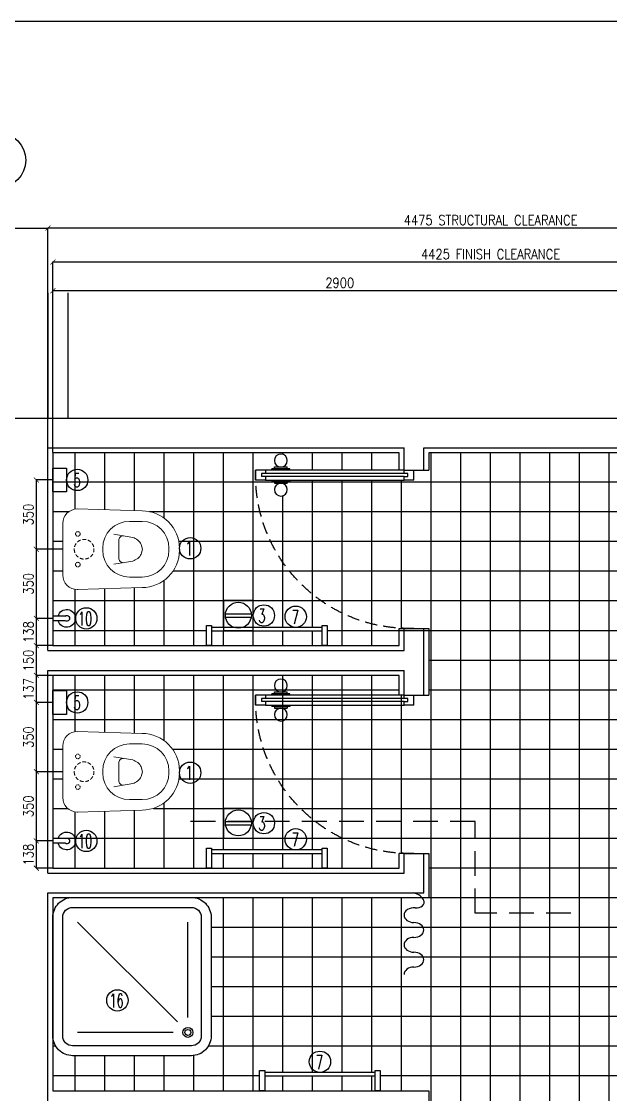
# Model space of a CAD drawing. Extents: x -139655 to -110778, y 166361 to 186286.
# Drawn here: x -133573 to -130595, y 180861 to 186286 of the extents above; entities that cross this region are included whole.
import ezdxf
from ezdxf.enums import TextEntityAlignment as Align

# ---------------------------------------------------------------- set-up
doc = ezdxf.new("R2010")
doc.units = 0
doc.header["$LTSCALE"] = 500
doc.header["$MEASUREMENT"] = 0
for name, pattern in [('CENTERX2', [4, 2.5, -0.5, 0.5, -0.5]), ('HIDDEN', [0.375, 0.25, -0.125]), ('HIDDEN2', [0.1875, 0.125, -0.0625])]:
    doc.linetypes.add(name, pattern=pattern)
doc.layers.get('0').update_dxf_attribs({"linetype": 'CONTINUOUS'})
doc.layers.get('DEFPOINTS').update_dxf_attribs({"linetype": 'CONTINUOUS'})
for name, color, linetype in [('2', 2, 'CONTINUOUS'), ('AX-CR', 2, 'CONTINUOUS'), ('AX-TXT', 2, 'CONTINUOUS'), ('AXES', 11, 'CENTERX2'), ('CURT', 7, 'CONTINUOUS'), ('DIM-NEW', 4, 'CONTINUOUS'), ('Dimout', 4, 'CONTINUOUS'), ('DOOR', 2, 'CONTINUOUS'), ('DW', 7, 'CONTINUOUS'), ('ELEV-MARK', 6, 'CONTINUOUS'), ('FIX', 2, 'CONTINUOUS'), ('JUMP', 2, 'CONTINUOUS'), ('NON-MEDICAL', 5, 'CONTINUOUS'), ('Plaster', 7, 'CONTINUOUS'), ('Tile', 5, 'CONTINUOUS'), ('TITLE', 1, 'CONTINUOUS'), ('TXT', 2, 'CONTINUOUS'), ('WALL', 6, 'CONTINUOUS')]:
    doc.layers.add(name, color=color, linetype=linetype)
doc.styles.add('DIM', font='simplex.shx', dxfattribs={"width": 0.85})
doc.styles.add('ROMANS', font='romans.shx', dxfattribs={"width": 0.6})
doc.dimstyles.new('DIM1-25', dxfattribs={"dimscale": 25, "dimtxt": 2, "dimasz": 1, "dimexe": 0.03, "dimexo": 0.03, "dimgap": 0.6, "dimtad": 1, "dimdec": 0, "dimdsep": 46, "dimtxsty": 'DIM', "dimblk1": 'ARCHTICK', "dimblk2": 'ARCHTICK', "dimsah": 1, "dimcen": 0.09, "dimdle": 0.03, "dimclrd": 256, "dimclrt": 2, "dimadec": 0, "dimazin": 0, "dimtfac": 1, "dimtdec": 0, "dimtix": 1, "dimtmove": 1, "dimatfit": 3, "dimldrblk": 'ARCHTICK', "dimfxl": 0, "dimtvp": 2, "dimtolj": 1, "dimtzin": 0, "dimarcsym": 0})

# ---------------------------------------------------------------- blocks, each defined once
blk = doc.blocks.new('_ARCHTICK')
at = {"color": 0, "linetype": 'ByBlock', "const_width": 0.15}
blk.add_lwpolyline([(-0.5, -0.5), (0.5, 0.5)], dxfattribs=at)
blk = doc.blocks.new('*D125')
at = {"layer": 'DEFPOINTS', "color": 0}
for p in [(-133413.8, 184925), (-130513.6, 184598.8), (-133413.8, 184105.5)]:
    blk.add_point(p, dxfattribs=at)
at = {"layer": 'Dimout', "lineweight": -2}
blk.add_line((-130512.8, 184925), (-133414.5, 184925), dxfattribs=at)
at = {"layer": 'Dimout', "color": 0, "lineweight": -2}
for p, q in [((-133413.8, 184106.3), (-133413.8, 184925.8)), ((-130513.6, 184599.5), (-130513.6, 184925.8))]:
    blk.add_line(p, q, dxfattribs=at)
at = {"layer": 'Dimout', "lineweight": -2, "xscale": 25, "yscale": 25, "zscale": 25, "rotation": 180}
blk.add_blockref('_ARCHTICK', (-133413.8, 184925), dxfattribs=at)
at = {"layer": 'Dimout', "lineweight": -2, "xscale": 25, "yscale": 25, "zscale": 25}
blk.add_blockref('_ARCHTICK', (-130513.6, 184925), dxfattribs=at)
at = {"layer": 'Dimout', "color": 2, "insert": (-131963.7, 184965), "char_height": 50, "attachment_point": 5, "style": 'DIM'}
blk.add_mtext('\\A1;2900', dxfattribs=at)
blk = doc.blocks.new('A$C012D15BF')
at = {"layer": 'DOOR', "color": 0, "linetype": 'ByBlock'}
for p, q in [((640.2, 807.6), (640.2, 816.6)), ((705, 816.6), (640.2, 816.6)), ((705, 807.6), (705, 816.6)), ((0, 750.4), (0, 800.4)), ((50, 800.4), (0, 800.4)), ((30, 767.4), (30, 783.4)), ((30, 783.4), (50, 783.4)), ((50, 767.4), (30, 767.4)), ((50, 783.4), (50, 800.4)), ((50, 750.4), (50, 767.4)), ((627.6, 800.4), (627.6, 807.6)), ((627.6, 807.6), (717.6, 807.6)), ((705, 807.6), (640.2, 807.6)), ((717.6, 800.4), (717.6, 807.6)), ((750, 800.4), (750, 783.4)), ((750, 800.4), (800, 800.4)), ((750, 783.4), (770, 783.4)), ((750, 767.4), (750, 750.4)), ((750, 767.4), (770, 767.4)), ((770, 783.4), (770, 767.4)), ((800, 800.4), (800, 750.4)), ((800, 750.4), (800, 800.4)), ((0, 750.4), (50, 750.4)), ((627.6, 750.4), (627.6, 743.2)), ((627.6, 743.2), (717.6, 743.2)), ((640.2, 743.2), (640.2, 734.2)), ((705, 743.2), (640.2, 743.2)), ((705, 734.2), (640.2, 734.2)), ((705, 743.2), (705, 734.2)), ((717.6, 750.4), (717.6, 743.2)), ((750, 750.4), (800, 750.4))]:
    blk.add_line(p, q, dxfattribs=at)
at = {"layer": 'DOOR', "linetype": 'ByBlock'}
for p, q in [((50, 800.4), (750, 800.4)), ((50, 783.4), (750, 783.4)), ((50, 767.4), (750, 767.4)), ((750, 750.4), (50, 750.4))]:
    blk.add_line(p, q, dxfattribs=at)
at = {"layer": 'DOOR', "color": 0, "linetype": 'ByBlock'}
for centre in [(672.6, 848.9), (672.6, 701.9)]:
    blk.add_circle(centre, 32.4, dxfattribs=at)
at = {"layer": 'DOOR', "linetype": 'HIDDEN', "ltscale": 0.5}
blk.add_arc((25, 775.4), 775.4, 268.1524, 1.8476, dxfattribs=at)
blk = doc.blocks.new('A$C6F351844')
for p, q in [((0, 0.1016), (0.0254, 0.1016)), ((0, 0), (0, 0.1016)), ((0.0254, 0.1016), (0.0254, 0)), ((0.5842, 0.0921), (0.0254, 0.0921)), ((0.5842, 0.073), (0.0254, 0.073)), ((0.5842, 0), (0.5842, 0.1016)), ((0.5842, 0.1016), (0.6096, 0.1016)), ((0.6096, 0.1016), (0.6096, 0)), ((0.0254, 0), (0, 0)), ((0.6096, 0), (0.5842, 0))]:
    blk.add_line(p, q)
blk = doc.blocks.new('*D110')
at = {"layer": 'DEFPOINTS', "color": 0}
for p in [(-133438.8, 185241.6), (-133438.8, 184130.5), (-128963.8, 184130.5)]:
    blk.add_point(p, dxfattribs=at)
at = {"layer": 'Dimout', "lineweight": -2}
blk.add_line((-128963, 185241.6), (-133439.5, 185241.6), dxfattribs=at)
at = {"layer": 'Dimout', "color": 0, "lineweight": -2}
for p, q in [((-133438.8, 184131.3), (-133438.8, 185242.3)), ((-128963.8, 184131.3), (-128963.8, 185242.3))]:
    blk.add_line(p, q, dxfattribs=at)
at = {"layer": 'Dimout', "lineweight": -2, "xscale": 25, "yscale": 25, "zscale": 25, "rotation": 180}
blk.add_blockref('_ARCHTICK', (-133438.8, 185241.6), dxfattribs=at)
at = {"layer": 'Dimout', "lineweight": -2, "xscale": 25, "yscale": 25, "zscale": 25}
blk.add_blockref('_ARCHTICK', (-128963.8, 185241.6), dxfattribs=at)
at = {"layer": 'Dimout', "color": 2, "insert": (-131201.3, 185281.6), "char_height": 50, "attachment_point": 5, "style": 'DIM'}
blk.add_mtext('\\A1;4475 STRUCTURAL CLEARANCE', dxfattribs=at)
blk = doc.blocks.new('*D109')
at = {"layer": 'DEFPOINTS', "color": 0}
for p in [(-133413.8, 185069.8), (-133413.8, 184105.5), (-128988.8, 184105.5)]:
    blk.add_point(p, dxfattribs=at)
at = {"layer": 'Dimout', "lineweight": -2}
blk.add_line((-128988, 185069.8), (-133414.5, 185069.8), dxfattribs=at)
at = {"layer": 'Dimout', "color": 0, "lineweight": -2}
for p, q in [((-133413.8, 184106.3), (-133413.8, 185070.5)), ((-128988.8, 184106.3), (-128988.8, 185070.5))]:
    blk.add_line(p, q, dxfattribs=at)
at = {"layer": 'Dimout', "lineweight": -2, "xscale": 25, "yscale": 25, "zscale": 25, "rotation": 180}
blk.add_blockref('_ARCHTICK', (-133413.8, 185069.8), dxfattribs=at)
at = {"layer": 'Dimout', "lineweight": -2, "xscale": 25, "yscale": 25, "zscale": 25}
blk.add_blockref('_ARCHTICK', (-128988.8, 185069.8), dxfattribs=at)
at = {"layer": 'Dimout', "color": 2, "insert": (-131201.3, 185109.8), "char_height": 50, "attachment_point": 5, "style": 'DIM'}
blk.add_mtext('\\A1;4425 FINISH CLEARANCE', dxfattribs=at)
blk = doc.blocks.new('A0-BOX')
at = {"layer": 'TITLE'}
blk.add_line((113.3, 79.7), (0, 79.7), dxfattribs=at)
blk = doc.blocks.new('A$C67076F16')
at = {"layer": 'DIM-NEW'}
for p, q in [((0.0127, 0.0913), (0.1876, 0.0913)), ((0.0138, 0.1136), (0.1863, 0.1136))]:
    blk.add_line(p, q, dxfattribs=at)
at = {"layer": 'DW'}
blk.add_lwpolyline([(0, 0.2), (0, 0), (0.2, 0), (0.2, 0.2)], close=True, dxfattribs=at)
at = {"layer": 'FIX', "color": 2}
blk.add_circle((0.1, 0.0983), 0.0876, dxfattribs=at)
blk = doc.blocks.new('A$C785E76E1')
at = {"layer": 'JUMP'}
for p, q in [((0.033, 0.0529), (0.033, 0.1149)), ((0.057, 0.0529), (0.057, 0.1149))]:
    blk.add_line(p, q, dxfattribs=at)
for radius, start, end in [(0.045, 105.4782, 74.5218), (0.0144, 146.4427, 33.5573)]:
    blk.add_arc((0.045, 0.045), radius, start, end, dxfattribs=at)
blk = doc.blocks.new('*D124')
at = {"layer": 'DEFPOINTS', "color": 0}
for p in [(-133497.3, 182143.5), (-133413.8, 182143.5), (-133413.8, 182005.5)]:
    blk.add_point(p, dxfattribs=at)
at = {"layer": 'Dimout', "color": 0, "lineweight": -2}
for p, q in [((-133414.5, 182143.5), (-133498.1, 182143.5)), ((-133414.5, 182005.5), (-133498.1, 182005.5))]:
    blk.add_line(p, q, dxfattribs=at)
at = {"layer": 'Dimout', "lineweight": -2}
blk.add_line((-133497.3, 182004.8), (-133497.3, 182144.2), dxfattribs=at)
at = {"layer": 'Dimout', "lineweight": -2, "xscale": 25, "yscale": 25, "zscale": 25}
for p, rotation in [((-133497.3, 182143.5), 90), ((-133497.3, 182005.5), 270)]:
    blk.add_blockref('_ARCHTICK', p, dxfattribs=dict(at, rotation=rotation))
at = {"layer": 'Dimout', "color": 2, "insert": (-133537.3, 182074.5), "char_height": 50, "attachment_point": 5, "rotation": 90, "style": 'DIM'}
blk.add_mtext('\\A1;138', dxfattribs=at)
blk = doc.blocks.new('*D123')
at = {"layer": 'DEFPOINTS', "color": 0}
for p in [(-133497.3, 182493), (-133363.8, 182493), (-133413.8, 182143.5)]:
    blk.add_point(p, dxfattribs=at)
at = {"layer": 'Dimout', "color": 0, "lineweight": -2}
for p, q in [((-133364.5, 182493), (-133498.1, 182493)), ((-133414.5, 182143.5), (-133498.1, 182143.5))]:
    blk.add_line(p, q, dxfattribs=at)
at = {"layer": 'Dimout', "lineweight": -2}
blk.add_line((-133497.3, 182142.7), (-133497.3, 182493.8), dxfattribs=at)
at = {"layer": 'Dimout', "lineweight": -2, "xscale": 25, "yscale": 25, "zscale": 25}
for p, rotation in [((-133497.3, 182493), 90), ((-133497.3, 182143.5), 270)]:
    blk.add_blockref('_ARCHTICK', p, dxfattribs=dict(at, rotation=rotation))
at = {"layer": 'Dimout', "color": 2, "insert": (-133537.3, 182318.3), "char_height": 50, "attachment_point": 5, "rotation": 90, "style": 'DIM'}
blk.add_mtext('\\A1;350', dxfattribs=at)
blk = doc.blocks.new('*D122')
at = {"layer": 'DEFPOINTS', "color": 0}
for p in [(-133497.3, 182843.2), (-133413.8, 182843.2), (-133363.8, 182493)]:
    blk.add_point(p, dxfattribs=at)
at = {"layer": 'Dimout', "color": 0, "lineweight": -2}
for p, q in [((-133414.5, 182843.2), (-133498.1, 182843.2)), ((-133364.5, 182493), (-133498.1, 182493))]:
    blk.add_line(p, q, dxfattribs=at)
at = {"layer": 'Dimout', "lineweight": -2}
blk.add_line((-133497.3, 182492.3), (-133497.3, 182843.9), dxfattribs=at)
at = {"layer": 'Dimout', "lineweight": -2, "xscale": 25, "yscale": 25, "zscale": 25}
for p, rotation in [((-133497.3, 182843.2), 90), ((-133497.3, 182493), 270)]:
    blk.add_blockref('_ARCHTICK', p, dxfattribs=dict(at, rotation=rotation))
at = {"layer": 'Dimout', "color": 2, "insert": (-133537.3, 182668.1), "char_height": 50, "attachment_point": 5, "rotation": 90, "style": 'DIM'}
blk.add_mtext('\\A1;350', dxfattribs=at)
blk = doc.blocks.new('*D121')
at = {"layer": 'DEFPOINTS', "color": 0}
for p in [(-133497.3, 183618), (-133363.8, 183618), (-133413.8, 183268.5)]:
    blk.add_point(p, dxfattribs=at)
at = {"layer": 'Dimout', "color": 0, "lineweight": -2}
for p, q in [((-133364.5, 183618), (-133498.1, 183618)), ((-133414.5, 183268.5), (-133498.1, 183268.5))]:
    blk.add_line(p, q, dxfattribs=at)
at = {"layer": 'Dimout', "lineweight": -2}
blk.add_line((-133497.3, 183267.7), (-133497.3, 183618.8), dxfattribs=at)
at = {"layer": 'Dimout', "lineweight": -2, "xscale": 25, "yscale": 25, "zscale": 25}
for p, rotation in [((-133497.3, 183618), 90), ((-133497.3, 183268.5), 270)]:
    blk.add_blockref('_ARCHTICK', p, dxfattribs=dict(at, rotation=rotation))
at = {"layer": 'Dimout', "color": 2, "insert": (-133537.3, 183443.3), "char_height": 50, "attachment_point": 5, "rotation": 90, "style": 'DIM'}
blk.add_mtext('\\A1;350', dxfattribs=at)
blk = doc.blocks.new('*D120')
at = {"layer": 'DEFPOINTS', "color": 0}
for p in [(-133497.3, 183268.5), (-133413.8, 183268.5), (-133413.8, 183130.5)]:
    blk.add_point(p, dxfattribs=at)
at = {"layer": 'Dimout', "color": 0, "lineweight": -2}
for p, q in [((-133414.5, 183268.5), (-133498.1, 183268.5)), ((-133414.5, 183130.5), (-133498.1, 183130.5))]:
    blk.add_line(p, q, dxfattribs=at)
at = {"layer": 'Dimout', "lineweight": -2}
blk.add_line((-133497.3, 183129.8), (-133497.3, 183269.2), dxfattribs=at)
at = {"layer": 'Dimout', "lineweight": -2, "xscale": 25, "yscale": 25, "zscale": 25}
for p, rotation in [((-133497.3, 183268.5), 90), ((-133497.3, 183130.5), 270)]:
    blk.add_blockref('_ARCHTICK', p, dxfattribs=dict(at, rotation=rotation))
at = {"layer": 'Dimout', "color": 2, "insert": (-133537.3, 183199.5), "char_height": 50, "attachment_point": 5, "rotation": 90, "style": 'DIM'}
blk.add_mtext('\\A1;138', dxfattribs=at)
blk = doc.blocks.new('*D119')
at = {"layer": 'DEFPOINTS', "color": 0}
for p in [(-133497.3, 182980.5), (-133413.8, 182980.5), (-133413.8, 182843.2)]:
    blk.add_point(p, dxfattribs=at)
at = {"layer": 'Dimout', "color": 0, "lineweight": -2}
for p, q in [((-133414.5, 182980.5), (-133498.1, 182980.5)), ((-133414.5, 182843.2), (-133498.1, 182843.2))]:
    blk.add_line(p, q, dxfattribs=at)
at = {"layer": 'Dimout', "lineweight": -2}
blk.add_line((-133497.3, 182842.4), (-133497.3, 182981.3), dxfattribs=at)
at = {"layer": 'Dimout', "lineweight": -2, "xscale": 25, "yscale": 25, "zscale": 25}
for p, rotation in [((-133497.3, 182980.5), 90), ((-133497.3, 182843.2), 270)]:
    blk.add_blockref('_ARCHTICK', p, dxfattribs=dict(at, rotation=rotation))
at = {"layer": 'Dimout', "color": 2, "insert": (-133537.3, 182911.8), "char_height": 50, "attachment_point": 5, "rotation": 90, "style": 'DIM'}
blk.add_mtext('\\A1;137', dxfattribs=at)
blk = doc.blocks.new('*D118')
at = {"layer": 'DEFPOINTS', "color": 0}
for p in [(-133497.3, 183130.5), (-133413.8, 183130.5), (-133413.8, 182980.5)]:
    blk.add_point(p, dxfattribs=at)
at = {"layer": 'Dimout', "color": 0, "lineweight": -2}
for p, q in [((-133414.5, 183130.5), (-133498.1, 183130.5)), ((-133414.5, 182980.5), (-133498.1, 182980.5))]:
    blk.add_line(p, q, dxfattribs=at)
at = {"layer": 'Dimout', "lineweight": -2}
blk.add_line((-133497.3, 182979.8), (-133497.3, 183131.3), dxfattribs=at)
at = {"layer": 'Dimout', "lineweight": -2, "xscale": 25, "yscale": 25, "zscale": 25}
for p, rotation in [((-133497.3, 183130.5), 90), ((-133497.3, 182980.5), 270)]:
    blk.add_blockref('_ARCHTICK', p, dxfattribs=dict(at, rotation=rotation))
at = {"layer": 'Dimout', "color": 2, "insert": (-133537.3, 183055.5), "char_height": 50, "attachment_point": 5, "rotation": 90, "style": 'DIM'}
blk.add_mtext('\\A1;150', dxfattribs=at)
blk = doc.blocks.new('SHR1')
at = {"layer": 'FIX'}
for p, q in [((-195.7, 195.7), (-700, 700)), ((-142.7, 217.7), (-142.7, 700)), ((-217.7, 142.7), (-700, 142.7))]:
    blk.add_line(p, q, dxfattribs=at)
for points in [[(-825, 125), (-825, 725, -0.414214), (-725, 825), (-125, 825, -0.414214), (-25, 725), (-25, 125, -0.414214), (-125, 25), (-725, 25, -0.414214)], [(-775, 125), (-775, 725, -0.414214), (-725, 775), (-125, 775, -0.414214), (-75, 725), (-75, 125, -0.414214), (-125, 75), (-725, 75, -0.414214)]]:
    blk.add_lwpolyline(points, format="xyb", close=True, dxfattribs=at)
for radius in [25, 15]:
    blk.add_circle((-142.7, 142.7), radius, dxfattribs=at)
blk = doc.blocks.new('WC1')
at = {"layer": 'FIX', "lineweight": 20}
for p, q in [((-210, 203.8), (-538, 193.8)), ((-475, 140.8), (-538, 140.8)), ((-394.8, 75.7), (-490.4, 60.1)), ((-727, 4.8), (-727, -4.8)), ((-674, 4.8), (-674, -4.8)), ((-533.7, 24.2), (-539.5, 0)), ((-539.5, 0), (-533.7, -24.2)), ((-339, 4.8), (-339, -4.8)), ((-490.4, -60.1), (-394.8, -75.7)), ((-538, -140.8), (-475, -140.8)), ((-538, -193.8), (-210, -203.8))]:
    blk.add_line(p, q, dxfattribs=at)
at = {"layer": 'FIX', "linetype": 'Continuous', "lineweight": 20}
blk.add_line((-420.1, -47.3), (-420.4, 44.6), dxfattribs=at)
at = {"layer": 'FIX', "lineweight": 20}
blk.add_lwpolyline([(-213.2, -203.8), (-210, -203.8, 0.414214), (-137, -130.8), (-137, 0), (-137, 130.8, 0.414214), (-210, 203.8)], format="xyb", dxfattribs=at)
at = {"layer": 'FIX', "linetype": 'HIDDEN', "lineweight": 20, "ltscale": 0.05}
for centre in [(-213.2, 77.5), (-213.2, -77.5)]:
    blk.add_circle(centre, 11.6, dxfattribs=at)
at = {"layer": 'FIX', "linetype": 'HIDDEN2', "lineweight": 20, "ltscale": 0.3}
blk.add_circle((-245, 0), 49.8, dxfattribs=at)
at = {"layer": 'FIX', "lineweight": 20}
for centre, radius, start, end in [((-538, 4.8), 189, 90, 180), ((-538, 4.8), 136, 90, 180), ((-475, 4.8), 136, 360, 90), ((-464.4, -17.6), 82, 108.496, 128.9242), ((-473, -6.9), 68.2, 128.9242, 152.8468), ((-538, -4.8), 189, 180, 270), ((-538, -4.8), 136, 180, 270), ((-473, 6.9), 68.2, 207.1532, 231.0758), ((-464.4, 17.6), 82, 231.0758, 251.504), ((-475, -4.8), 136, 270, 0)]:
    blk.add_arc(centre, radius, start, end, dxfattribs=at)
at = {"layer": 'FIX', "linetype": 'Continuous', "lineweight": 20}
for centre, start, end in [((-442.7, 45.5), 357.6662, 91.6121), ((-442.4, -45.6), 268.3879, 2.3338)]:
    blk.add_arc(centre, 22.3, start, end, dxfattribs=at)
blk = doc.blocks.new('*D117')
at = {"layer": 'DEFPOINTS', "color": 0}
for p in [(-133497.3, 183968.2), (-133413.8, 183968.2), (-133363.8, 183618)]:
    blk.add_point(p, dxfattribs=at)
at = {"layer": 'Dimout', "color": 0, "lineweight": -2}
for p, q in [((-133414.5, 183968.2), (-133498.1, 183968.2)), ((-133364.5, 183618), (-133498.1, 183618))]:
    blk.add_line(p, q, dxfattribs=at)
at = {"layer": 'Dimout', "lineweight": -2}
blk.add_line((-133497.3, 183617.3), (-133497.3, 183968.9), dxfattribs=at)
at = {"layer": 'Dimout', "lineweight": -2, "xscale": 25, "yscale": 25, "zscale": 25}
for p, rotation in [((-133497.3, 183968.2), 90), ((-133497.3, 183618), 270)]:
    blk.add_blockref('_ARCHTICK', p, dxfattribs=dict(at, rotation=rotation))
at = {"layer": 'Dimout', "color": 2, "insert": (-133537.3, 183793.1), "char_height": 50, "attachment_point": 5, "rotation": 90, "style": 'DIM'}
blk.add_mtext('\\A1;350', dxfattribs=at)
blk = doc.blocks.new('AXU')
at = {"layer": 'AX-CR'}
blk.add_circle((0, 350), 350, dxfattribs=at)
at = {"layer": 'AX-TXT', "style": 'ROMANS'}
blk.add_attdef('AX', text='', height=250, dxfattribs=at).set_placement((0, 350), align=Align.MIDDLE)
blk = doc.blocks.new('*D126')
at = {"layer": 'DEFPOINTS', "color": 0}
for p in [(-133438.8, 185241.6), (-133938.8, 184130.5), (-133438.8, 184130.5)]:
    blk.add_point(p, dxfattribs=at)
at = {"layer": 'Dimout', "lineweight": -2}
blk.add_line((-133939.5, 185241.6), (-133438, 185241.6), dxfattribs=at)
at = {"layer": 'Dimout', "color": 0, "lineweight": -2}
for p, q in [((-133938.8, 184131.3), (-133938.8, 185242.3)), ((-133438.8, 184131.3), (-133438.8, 185242.3))]:
    blk.add_line(p, q, dxfattribs=at)
at = {"layer": 'Dimout', "lineweight": -2, "xscale": 25, "yscale": 25, "zscale": 25, "rotation": 180}
blk.add_blockref('_ARCHTICK', (-133938.8, 185241.6), dxfattribs=at)
at = {"layer": 'Dimout', "lineweight": -2, "xscale": 25, "yscale": 25, "zscale": 25}
blk.add_blockref('_ARCHTICK', (-133438.8, 185241.6), dxfattribs=at)
at = {"layer": 'Dimout', "color": 2, "insert": (-133688.8, 185281.6), "char_height": 50, "attachment_point": 5, "style": 'DIM'}
blk.add_mtext('\\A1;500', dxfattribs=at)
blk = doc.blocks.new('A$C5C5B3FF0')
at = {"layer": 'CURT'}
for centre, major_axis, start_param, end_param in [((25, 356.2), (-79.1, 0), 3.926991, 4.390638), ((25, 356.2), (79.1, 0), 0.321751, 0.785398), ((49.5, 300), (49.5, 0), 1.419382, 3.141593), ((62.9, 365.7), (-39.1, 0), 1.419382, 3.463343), ((50, 300), (50, 0), 3.141593, 4.712389), ((50, 225), (-50, 0), 3.141593, 4.712389), ((50, 225), (50, 0), 4.712389, 6.283185), ((50, 150), (50, 0), 1.570796, 3.141593), ((50, 150), (50, 0), 3.141593, 4.712389), ((50, 75), (50, 0), 0, 1.570796), ((50, 75), (-50, 0), 1.570796, 3.141593), ((50, 0), (50, 0), 1.570796, 3.141593)]:
    blk.add_ellipse(centre, major_axis=major_axis, ratio=0.75, start_param=start_param, end_param=end_param, dxfattribs=at)

msp = doc.modelspace()

# ---------------------------------------------------------------- linework, layer by layer
at = {"layer": '2'}
for points in [[(-133413.8, 184028.2), (-133344.9, 184028.2), (-133344.9, 183908.2), (-133413.8, 183908.2)], [(-133413.8, 182903.2), (-133344.9, 182903.2), (-133344.9, 182783.2), (-133413.8, 182783.2)]]:
    msp.add_lwpolyline(points, close=True, dxfattribs=at)
at = {"layer": 'ELEV-MARK', "color": 6, "linetype": 'HIDDEN'}
msp.add_lwpolyline([(-130795.1, 181778.5), (-131279.8, 181778.5), (-131279.8, 182240.9), (-132725.8, 182240.9)], dxfattribs=at)
at = {"layer": 'FIX'}
for p, q in [((-133413.8, 183280.5), (-133413.8, 183256.5)), ((-133413.8, 182155.5), (-133413.8, 182131.5))]:
    msp.add_line(p, q, dxfattribs=at)
at = {"layer": 'FIX', "color": 2}
for centre in [(-133290.9, 183968.2), (-132719.8, 183622.8), (-133244.9, 183268.5), (-132347.3, 183283), (-132186.2, 183276.6), (-133290.9, 182843.2), (-132719.8, 182488.2), (-132347.3, 182233), (-133244.9, 182143.5), (-132186.2, 182151.6), (-133087.3, 181337), (-132063.8, 181026.6)]:
    msp.add_circle(centre, 54, dxfattribs=at)
at = {"layer": 'NON-MEDICAL'}
for p, q in [((-133438.8, 184913.7), (-133438.8, 184280.5)), ((-133338.8, 184913.7), (-133338.8, 184280.5))]:
    msp.add_line(p, q, dxfattribs=at)
at = {"layer": 'Plaster'}
for p, q in [((-131638.8, 184018), (-131663.8, 184018)), ((-131538.8, 184018), (-131513.8, 184018)), ((-131663.8, 183218), (-131638.8, 183218)), ((-131538.8, 183218), (-131513.8, 183218)), ((-131638.8, 182880.5), (-131663.8, 182880.5)), ((-131538.8, 182880.5), (-131513.8, 182880.5)), ((-131638.8, 182080.5), (-131663.8, 182080.5)), ((-131538.8, 182080.5), (-131513.8, 182080.5))]:
    msp.add_line(p, q, dxfattribs=at)
for points in [[(-131663.8, 184018), (-131663.8, 184105.5), (-133413.8, 184105.5), (-133413.8, 183130.5), (-131663.8, 183130.5), (-131663.8, 183218)], [(-128988.8, 183830.5), (-128988.8, 184105.5), (-131513.8, 184105.5), (-131513.8, 184018)], [(-131513.8, 183218), (-131513.8, 182880.5)], [(-131663.8, 182880.5), (-131663.8, 182980.5), (-133413.8, 182980.5), (-133413.8, 182005.5), (-131663.8, 182005.5), (-131663.8, 182080.5)], [(-131513.8, 182080.5), (-131513.8, 181855.5), (-133413.8, 181855.5), (-133413.8, 180880.5), (-131513.8, 180880.5), (-131513.8, 180730.5), (-133413.8, 180730.5), (-133413.8, 177510.5), (-131763.8, 177510.5), (-131763.8, 178460.5), (-131388.8, 178460.5)]]:
    msp.add_lwpolyline(points, dxfattribs=at)
at = {"layer": 'Tile'}
for p, q in [((-133301.3, 183821.1), (-133301.3, 184105.5)), ((-133151.3, 183819.1), (-133151.3, 184105.5)), ((-133001.3, 183814.5), (-133001.3, 184105.5)), ((-132851.3, 183775.5), (-132851.3, 184105.5)), ((-132701.3, 183130.5), (-132701.3, 184105.5)), ((-132551.3, 183222.6), (-132551.3, 184105.5)), ((-132401.3, 183222.6), (-132401.3, 184105.5)), ((-132251.3, 184097.3), (-132251.3, 184105.5)), ((-132101.3, 184018), (-132101.3, 184105.5)), ((-131951.3, 184018), (-131951.3, 184105.5)), ((-131801.3, 184018), (-131801.3, 184105.5)), ((-131501.3, 178460.5), (-131501.3, 184105.5)), ((-131351.3, 178435.5), (-131351.3, 184105.5)), ((-131201.3, 178435.5), (-131201.3, 184105.5)), ((-131051.3, 178435.5), (-131051.3, 184105.5)), ((-130901.3, 178435.5), (-130901.3, 184105.5)), ((-130751.3, 178435.5), (-130751.3, 184105.5)), ((-130601.3, 178435.5), (-130601.3, 184105.5)), ((-133413.8, 183958), (-128988.8, 183958)), ((-132101.3, 183222.6), (-132101.3, 183968)), ((-131951.3, 183130.5), (-131951.3, 183968)), ((-131801.3, 183130.5), (-131801.3, 183968)), ((-131651.3, 183218), (-131651.3, 183968)), ((-132251.3, 183222.6), (-132251.3, 183888.7)), ((-133413.8, 183808), (-133333.5, 183808)), ((-132925, 183808), (-129731.4, 183808)), ((-133413.8, 183658), (-133363.8, 183658)), ((-132779.2, 183658), (-128913.8, 183658)), ((-133413.8, 183508), (-133363.8, 183508)), ((-132805.8, 183508), (-128913.8, 183508)), ((-132851.3, 183130.5), (-132851.3, 183460.6)), ((-133301.3, 183130.5), (-133301.3, 183415)), ((-133151.3, 183130.5), (-133151.3, 183416.9)), ((-133001.3, 183130.5), (-133001.3, 183421.5)), ((-133413.8, 183358), (-128913.8, 183358)), ((-133413.8, 183208), (-132636.8, 183208)), ((-132551.3, 183130.5), (-132551.3, 183203.5)), ((-132401.3, 183130.5), (-132401.3, 183203.5)), ((-132251.3, 183130.5), (-132251.3, 183203.5)), ((-132101.3, 183130.5), (-132101.3, 183203.5)), ((-132027.2, 183208), (-128913.8, 183208)), ((-131513.8, 183058), (-128913.8, 183058)), ((-133301.3, 182697.2), (-133301.3, 182980.5)), ((-133151.3, 182692.6), (-133151.3, 182980.5)), ((-133001.3, 182688), (-133001.3, 182980.5)), ((-132851.3, 182650.5), (-132851.3, 182980.5)), ((-132701.3, 182005.5), (-132701.3, 182980.5)), ((-132551.3, 182097.6), (-132551.3, 182980.5)), ((-132401.3, 182097.6), (-132401.3, 182980.5)), ((-132251.3, 182097.6), (-132251.3, 182980.5)), ((-132101.3, 182097.6), (-132101.3, 182980.5)), ((-131951.3, 182005.5), (-131951.3, 182980.5)), ((-131801.3, 182005.5), (-131801.3, 182980.5)), ((-133413.8, 182908), (-131663.8, 182908)), ((-131513.8, 182908), (-128988.8, 182908)), ((-131651.3, 182080.5), (-131651.3, 182880.5)), ((-133413.8, 182758), (-128988.8, 182758)), ((-133413.8, 182608), (-133362.1, 182608)), ((-132809.2, 182608), (-129390.4, 182608)), ((-133413.8, 182458), (-133363.8, 182458)), ((-132776.2, 182458), (-129522.7, 182458)), ((-133413.8, 182308), (-133339.7, 182308)), ((-133301.3, 182005.5), (-133301.3, 182288.9)), ((-133151.3, 182005.5), (-133151.3, 182293.5)), ((-133001.3, 182005.5), (-133001.3, 182298)), ((-132905.7, 182308), (-129543.8, 182308)), ((-132851.3, 182005.5), (-132851.3, 182335.6)), ((-133413.8, 182158), (-129520.6, 182158)), ((-132551.3, 182005.5), (-132551.3, 182078.5)), ((-132401.3, 182005.5), (-132401.3, 182078.5)), ((-132251.3, 182005.5), (-132251.3, 182078.5)), ((-132101.3, 182005.5), (-132101.3, 182078.5)), ((-131513.8, 182008), (-129380.9, 182008)), ((-132551.3, 180880.5), (-132551.3, 181855.5)), ((-132401.3, 180880.5), (-132401.3, 181855.5)), ((-132251.3, 180972.6), (-132251.3, 181855.5)), ((-132101.3, 180972.6), (-132101.3, 181855.5)), ((-131951.3, 180972.6), (-131951.3, 181855.5)), ((-131801.3, 180972.6), (-131801.3, 181855.5)), ((-131651.3, 180880.5), (-131651.3, 181855.5)), ((-131513.8, 181858), (-128988.8, 181858)), ((-133413.8, 181708), (-133413.8, 181708)), ((-132613.8, 181708), (-129366.1, 181708)), ((-133413.8, 181558), (-133413.8, 181558)), ((-132613.8, 181558), (-129517.6, 181558)), ((-133413.8, 181408), (-133413.8, 181408)), ((-132613.8, 181408), (-129543.8, 181408)), ((-133413.8, 181258), (-133413.8, 181258)), ((-132613.8, 181258), (-129525.4, 181258)), ((-133413.8, 181108), (-133400.7, 181108)), ((-132626.9, 181108), (-129402.4, 181108)), ((-133301.3, 180880.5), (-133301.3, 181057.5)), ((-133151.3, 180880.5), (-133151.3, 181057.5)), ((-133001.3, 180880.5), (-133001.3, 181057.5)), ((-132851.3, 180880.5), (-132851.3, 181057.5)), ((-132701.3, 180880.5), (-132701.3, 181058.3)), ((-133413.8, 180958), (-132368.6, 180958)), ((-132251.3, 180880.5), (-132251.3, 180953.5)), ((-132101.3, 180880.5), (-132101.3, 180953.5)), ((-131951.3, 180880.5), (-131951.3, 180953.5)), ((-131801.3, 180880.5), (-131801.3, 180953.5)), ((-131759, 180958), (-128988.8, 180958))]:
    msp.add_line(p, q, dxfattribs=at)
at = {"layer": 'WALL'}
for p, q in [((-138288.8, 184280.5), (-128963.8, 184280.5)), ((-133438.8, 184130.5), (-131638.8, 184130.5)), ((-131538.8, 184130.5), (-128963.8, 184130.5))]:
    msp.add_line(p, q, dxfattribs=at)
at = {"layer": 'WALL', "linetype": 'ByBlock'}
for p, q in [((-133438.8, 183105.5), (-133438.8, 184130.5)), ((-133438.8, 183105.5), (-133438.8, 184130.5)), ((-131638.8, 184018), (-131638.8, 184130.5)), ((-131538.8, 184018), (-131538.8, 184130.5)), ((-131638.8, 184018), (-131538.8, 184018)), ((-131638.8, 183105.5), (-131638.8, 183218)), ((-131638.8, 183218), (-131538.8, 183218)), ((-131538.8, 182880.5), (-131538.8, 183218)), ((-133438.8, 183105.5), (-131638.8, 183105.5)), ((-133438.8, 183105.5), (-131638.8, 183105.5)), ((-133438.8, 183005.5), (-131638.8, 183005.5)), ((-133438.8, 183005.5), (-131638.8, 183005.5)), ((-133438.8, 181980.5), (-133438.8, 183005.5)), ((-133438.8, 181980.5), (-133438.8, 183005.5)), ((-131638.8, 182880.5), (-131638.8, 183005.5)), ((-131638.8, 182880.5), (-131538.8, 182880.5)), ((-131638.8, 181980.5), (-131638.8, 182080.5)), ((-131638.8, 182080.5), (-131538.8, 182080.5)), ((-131538.8, 181880.5), (-131538.8, 182080.5)), ((-133438.8, 181980.5), (-131638.8, 181980.5)), ((-133438.8, 181980.5), (-131638.8, 181980.5)), ((-133438.8, 181880.5), (-131538.8, 181880.5)), ((-133438.8, 181880.5), (-131538.8, 181880.5)), ((-133438.8, 177485.5), (-133438.8, 181880.5)), ((-133438.8, 180855.5), (-133438.8, 181880.5))]:
    msp.add_line(p, q, dxfattribs=at)

# ---------------------------------------------------------------- block references
at = {"xscale": 250, "yscale": 250, "zscale": 250}
msp.add_blockref('A0-BOX', (-139654.8, 166361.3), dxfattribs=at)
at = {"layer": 'AXES'}
ref = msp.add_blockref('AXU', (-133688.8, 185446.5), dxfattribs=dict(at, xscale=0.3942857142828871, yscale=0.3942857142828871, zscale=0.3942857142857143))
ref.add_attrib('AX', '5', dxfattribs={"layer": 'AX-TXT', "color": 6, "height": 98.6, "style": 'ROMANS'}).set_placement((-133688.8, 185584.5), align=Align.MIDDLE)
at = {"layer": 'CURT', "linetype": 'ByBlock'}
msp.add_blockref('A$C5C5B3FF0', (-131638.8, 181468), dxfattribs=at)
at = {"layer": 'Dimout'}
for name, p, xscale, yscale, zscale, rotation in [('A$C67076F16', (-132401.3, 183358), 750, 750, 750, 180), ('A$C785E76E1', (-133298.9, 183313.4), -1000, 1000, 1000, 90), ('A$C67076F16', (-132401.3, 182308), 750, 750, 750, 180), ('A$C785E76E1', (-133298.9, 182188.4), -1000, 1000, 1000, 90)]:
    msp.add_blockref(name, p, dxfattribs=dict(at, xscale=xscale, yscale=yscale, zscale=zscale, rotation=rotation))
at = {"layer": 'DOOR', "color": 0, "linetype": 'ByBlock', "xscale": -1}
for p in [(-131588.8, 183217.6), (-131588.8, 182080.1)]:
    msp.add_blockref('A$C012D15BF', p, dxfattribs=at)
at = {"layer": 'FIX', "xscale": -1}
for p in [(-133500.8, 183618), (-133500.8, 182493)]:
    msp.add_blockref('WC1', p, dxfattribs=at)
at = {"layer": 'FIX', "xscale": 1000, "yscale": 1000, "zscale": 1000}
for p in [(-132636.8, 183130.5), (-132636.8, 182005.5), (-132368.6, 180880.5)]:
    msp.add_blockref('A$C6F351844', p, dxfattribs=at)
at = {"layer": 'WALL'}
msp.add_blockref('SHR1', (-132588.8, 181032.5), dxfattribs=at)

# ---------------------------------------------------------------- texts
at = {"layer": 'TXT', "style": 'ROMANS', "width": 0.6}
for s, p in [('5', (-133309.5, 183931.6)), ('1', (-132743.5, 183586.6)), ('10', (-133286.8, 183231.9)), ('3', (-132375.5, 183246.5)), ('7', (-132206.8, 183240)), ('5', (-133309.5, 182806.6)), ('1', (-132743.5, 182452)), ('3', (-132375.5, 182196.5)), ('7', (-132206.8, 182115)), ('10', (-133286.8, 182106.9)), ('16', (-133127.9, 181300.8)), ('7', (-132084.4, 180990))]:
    msp.add_text(s, height=70, dxfattribs=at).set_placement(p)

# ---------------------------------------------------------------- dimensions: what is measured, and where the dimension line sits
at = {"layer": 'Dimout'}
for base, p1, p2, text, picture, middle in [((-133438.8, 185241.6), (-128963.8, 184130.5), (-133438.8, 184130.5), '<> STRUCTURAL CLEARANCE', '*D110', (-131201.3, 185281.6)), ((-133413.8, 185069.8), (-128988.8, 184105.5), (-133413.8, 184105.5), '<> FINISH CLEARANCE', '*D109', (-131201.3, 185109.8))]:
    dim = msp.add_linear_dim(base=base, p1=p1, p2=p2, angle=180, text=text, dimstyle='DIM1-25', dxfattribs=at)
    dim.commit()
    dim.dimension.update_dxf_attribs({"geometry": picture, "text_midpoint": middle})
dim = msp.add_linear_dim(base=(-133438.8, 185241.6), p1=(-133938.8, 184130.5), p2=(-133438.8, 184130.5), dimstyle='DIM1-25', dxfattribs=at)
dim.commit()
dim.dimension.update_dxf_attribs({"geometry": '*D126', "text_midpoint": (-133688.8, 185281.6)})
for base, p1, p2, angle, picture, middle in [((-133413.8, 184925), (-130513.6, 184598.8), (-133413.8, 184105.5), 180, '*D125', (-131963.7, 184965)), ((-133497.3, 183968.2), (-133363.8, 183618), (-133413.8, 183968.2), 90, '*D117', (-133537.3, 183793.1)), ((-133497.3159, 183618.0246), (-133413.7977, 183268.4772), (-133363.7976, 183618.0246), 90, '*D121', (-133537.3159, 183443.2509)), ((-133497.3, 183268.5), (-133413.8, 183130.5), (-133413.8, 183268.5), 90, '*D120', (-133537.3, 183199.5)), ((-133497.3, 183130.5), (-133413.8, 182980.5), (-133413.8, 183130.5), 90, '*D118', (-133537.3, 183055.5)), ((-133497.3, 182980.5), (-133413.8, 182843.2), (-133413.8, 182980.5), 90, '*D119', (-133537.3, 182911.8)), ((-133497.3, 182843.2), (-133363.8, 182493), (-133413.8, 182843.2), 90, '*D122', (-133537.3, 182668.1)), ((-133497.3159, 182493.0246), (-133413.7977, 182143.4772), (-133363.7976, 182493.0246), 90, '*D123', (-133537.3159, 182318.2509)), ((-133497.3, 182143.5), (-133413.8, 182005.5), (-133413.8, 182143.5), 90, '*D124', (-133537.3, 182074.5))]:
    dim = msp.add_linear_dim(base=base, p1=p1, p2=p2, angle=angle, dimstyle='DIM1-25', dxfattribs=at)
    dim.commit()
    dim.dimension.update_dxf_attribs({"geometry": picture, "text_midpoint": middle})

doc.saveas('drawing.dxf')
